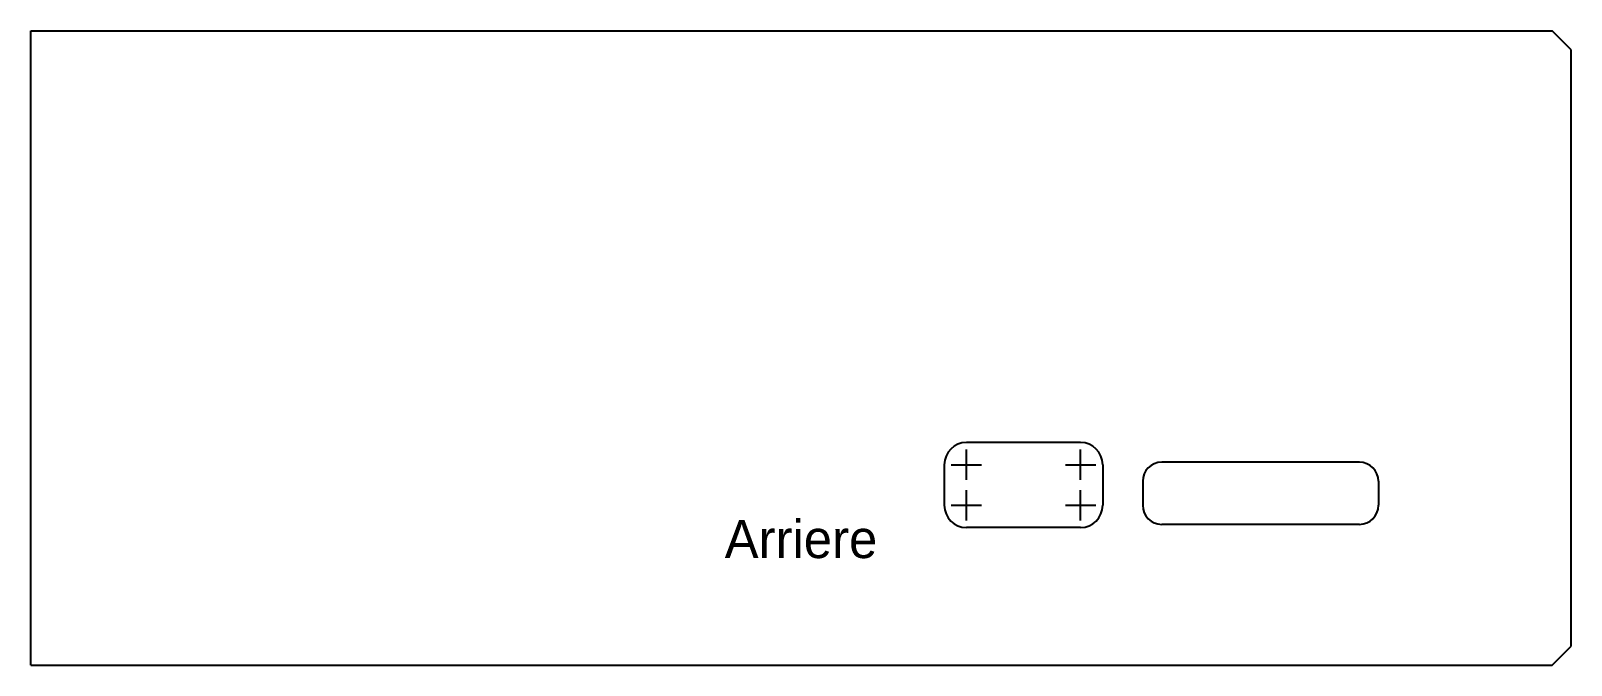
# Model space of a CAD drawing. Header units: millimetres. Extents: x 0 to 122, y 0 to 50.
import ezdxf
from ezdxf.enums import TextEntityAlignment as Align

# ---------------------------------------------------------------- set-up
doc = ezdxf.new("R2010")
doc.units = ezdxf.units.MM
for name, color, linetype in [('ARRIERE', 1, 'CONTINUOUS'), ('ARRIERE_MICROSD', 2, 'CONTINUOUS'), ('GRAVURE', 3, 'CONTINUOUS')]:
    doc.layers.add(name, color=color, linetype=linetype)

msp = doc.modelspace()

# ---------------------------------------------------------------- linework, layer by layer
at = {"layer": 'ARRIERE'}
for p, q in [((0, 0), (0, 50)), ((0, 50), (120, 50)), ((121.5, 48.5), (120, 50)), ((121.5, 1.5), (121.5, 48.5)), ((82.8, 17.55), (73.8, 17.55)), ((72.05, 15.8), (72.05, 12.6)), ((84.55, 15.8), (84.55, 12.6)), ((82.8, 10.85), (73.8, 10.85)), ((120, 0), (121.5, 1.5)), ((0, 0), (120, 0))]:
    msp.add_line(p, q, dxfattribs=at)
for centre, start, end in [((73.8, 15.8), 90, 180), ((82.8, 15.8), 0, 90), ((73.8, 12.6), 180, 270), ((82.8, 12.6), 270, 0)]:
    msp.add_arc(centre, 1.75, start, end, dxfattribs=at)
at = {"layer": 'ARRIERE_MICROSD'}
for p, q in [((104.8, 16), (89.2, 16)), ((87.7, 14.5), (87.7, 12.6)), ((106.3, 14.5), (106.3, 12.6)), ((104.8, 11.1), (89.2, 11.1))]:
    msp.add_line(p, q, dxfattribs=at)
for centre, start, end in [((89.2, 14.5), 90, 180), ((104.8, 14.5), 0, 90), ((89.2, 12.6), 180, 270), ((104.8, 12.6), 270, 0)]:
    msp.add_arc(centre, 1.5, start, end, dxfattribs=at)
at = {"layer": 'GRAVURE'}
for p, q in [((72.6, 15.8), (75, 15.8)), ((73.8, 14.6), (73.8, 17)), ((81.6, 15.8), (84, 15.8)), ((82.8, 14.6), (82.8, 17)), ((73.8, 11.4), (73.8, 13.8)), ((82.8, 11.4), (82.8, 13.8)), ((72.6, 12.6), (75, 12.6)), ((81.6, 12.6), (84, 12.6))]:
    msp.add_line(p, q, dxfattribs=at)

# ---------------------------------------------------------------- texts
msp.add_text('Arriere', height=3, dxfattribs=at).set_placement((60.75, 10), align=Align.MIDDLE)

doc.saveas('drawing.dxf')
